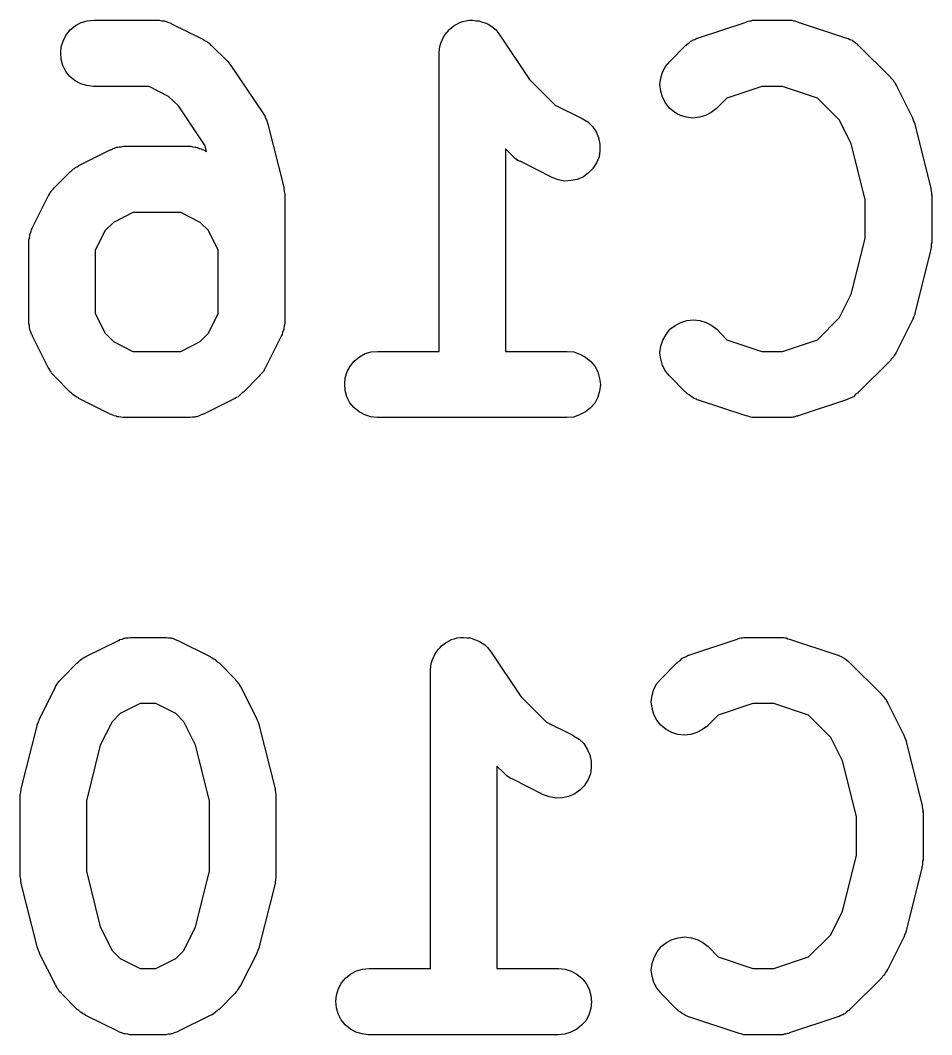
# Model space of a CAD drawing. Extents: x 99.2 to 141.2, y -118.7 to -76.
# Drawn here: x 109.372 to 111.468, y -113.219 to -110.885 of the extents above; entities that cross this region are included whole.
import ezdxf

# ---------------------------------------------------------------- set-up
doc = ezdxf.new("R2010")
doc.units = 0
doc.layers.add('BLACK', color=7, linetype='CONTINUOUS')

msp = doc.modelspace()

# ---------------------------------------------------------------- linework, layer by layer
at = {"layer": 'BLACK', "linetype": 'CONTINUOUS'}
for p, q in [((109.512, -110.89), (109.526, -110.886)), ((109.526, -110.886), (109.541, -110.885)), ((109.541, -110.885), (109.686, -110.885)), ((109.686, -110.885), (109.687, -110.885)), ((109.687, -110.885), (109.689, -110.885)), ((109.689, -110.885), (109.691, -110.885)), ((109.691, -110.885), (109.697, -110.886)), ((109.697, -110.886), (109.702, -110.886)), ((109.702, -110.886), (109.704, -110.887)), ((109.704, -110.887), (109.706, -110.887)), ((109.706, -110.887), (109.711, -110.889)), ((110.383, -110.89), (110.39, -110.888)), ((110.39, -110.888), (110.397, -110.886)), ((110.397, -110.886), (110.404, -110.885)), ((110.397, -110.886), (110.397, -110.886)), ((110.397, -110.886), (110.397, -110.886)), ((110.404, -110.885), (110.412, -110.885)), ((110.412, -110.885), (110.412, -110.885)), ((110.412, -110.885), (110.42, -110.886)), ((110.412, -110.885), (110.412, -110.885)), ((110.42, -110.886), (110.427, -110.886)), ((110.427, -110.886), (110.427, -110.886)), ((110.427, -110.886), (110.427, -110.886)), ((110.427, -110.886), (110.434, -110.889)), ((111.041, -110.889), (111.042, -110.888)), ((111.042, -110.888), (111.046, -110.887)), ((111.046, -110.887), (111.05, -110.886)), ((111.05, -110.886), (111.053, -110.886)), ((111.053, -110.886), (111.056, -110.885)), ((111.056, -110.885), (111.061, -110.885)), ((111.061, -110.885), (111.065, -110.885)), ((111.065, -110.885), (111.137, -110.885)), ((111.137, -110.885), (111.138, -110.885)), ((111.138, -110.885), (111.143, -110.885)), ((111.143, -110.885), (111.147, -110.885)), ((111.147, -110.885), (111.15, -110.886)), ((111.15, -110.886), (111.153, -110.886)), ((111.153, -110.886), (111.157, -110.888)), ((111.157, -110.888), (111.161, -110.889)), ((109.478, -110.918), (109.487, -110.907)), ((109.487, -110.907), (109.499, -110.897)), ((109.499, -110.897), (109.512, -110.89)), ((109.711, -110.889), (109.716, -110.891)), ((109.716, -110.891), (109.718, -110.892)), ((109.718, -110.892), (109.72, -110.893)), ((109.72, -110.893), (109.793, -110.929)), ((110.354, -110.912), (110.358, -110.907)), ((110.358, -110.906), (110.364, -110.902)), ((110.358, -110.907), (110.358, -110.906)), ((110.358, -110.907), (110.358, -110.907)), ((110.364, -110.902), (110.37, -110.897)), ((110.37, -110.897), (110.376, -110.894)), ((110.37, -110.897), (110.37, -110.897)), ((110.37, -110.897), (110.37, -110.897)), ((110.376, -110.894), (110.383, -110.89)), ((110.383, -110.89), (110.383, -110.89)), ((110.383, -110.89), (110.383, -110.89)), ((110.434, -110.889), (110.441, -110.891)), ((110.441, -110.891), (110.441, -110.891)), ((110.441, -110.891), (110.441, -110.891)), ((110.441, -110.891), (110.448, -110.894)), ((110.448, -110.894), (110.454, -110.898)), ((110.454, -110.898), (110.454, -110.898)), ((110.454, -110.898), (110.454, -110.898)), ((110.454, -110.898), (110.46, -110.902)), ((110.46, -110.902), (110.466, -110.907)), ((110.466, -110.907), (110.466, -110.907)), ((110.466, -110.907), (110.466, -110.907)), ((110.466, -110.907), (110.47, -110.913)), ((110.932, -110.925), (111.041, -110.889)), ((111.161, -110.889), (111.27, -110.925)), ((109.466, -110.946), (109.471, -110.931)), ((109.471, -110.931), (109.478, -110.918)), ((109.793, -110.929), (109.794, -110.93)), ((109.794, -110.93), (109.797, -110.932)), ((109.797, -110.932), (109.801, -110.934)), ((109.801, -110.934), (109.803, -110.936)), ((110.339, -110.938), (110.342, -110.931)), ((110.342, -110.931), (110.345, -110.924)), ((110.342, -110.931), (110.342, -110.931)), ((110.342, -110.931), (110.342, -110.931)), ((110.345, -110.924), (110.349, -110.918)), ((110.349, -110.918), (110.354, -110.912)), ((110.349, -110.918), (110.349, -110.918)), ((110.349, -110.918), (110.349, -110.918)), ((110.47, -110.913), (110.475, -110.919)), ((110.475, -110.919), (110.543, -111.021)), ((110.91, -110.937), (110.914, -110.933)), ((110.914, -110.933), (110.916, -110.932)), ((110.916, -110.932), (110.918, -110.931)), ((110.918, -110.931), (110.923, -110.929)), ((110.923, -110.929), (110.928, -110.926)), ((110.928, -110.926), (110.93, -110.926)), ((110.93, -110.926), (110.932, -110.925)), ((111.27, -110.925), (111.271, -110.925)), ((111.271, -110.925), (111.273, -110.926)), ((111.273, -110.926), (111.276, -110.927)), ((111.276, -110.927), (111.28, -110.929)), ((111.28, -110.929), (111.285, -110.931)), ((111.285, -110.931), (111.287, -110.933)), ((111.287, -110.933), (111.289, -110.934)), ((111.289, -110.934), (111.293, -110.937)), ((109.465, -110.96), (109.466, -110.946)), ((109.803, -110.936), (109.806, -110.938)), ((109.806, -110.938), (109.809, -110.941)), ((109.809, -110.941), (109.812, -110.943)), ((109.812, -110.943), (109.849, -110.98)), ((110.335, -110.96), (110.336, -110.952)), ((110.336, -110.952), (110.337, -110.945)), ((110.337, -110.945), (110.339, -110.938)), ((110.337, -110.945), (110.337, -110.945)), ((110.337, -110.945), (110.337, -110.945)), ((110.866, -110.98), (110.902, -110.943)), ((110.902, -110.943), (110.903, -110.943)), ((110.903, -110.943), (110.905, -110.941)), ((110.905, -110.941), (110.906, -110.94)), ((110.906, -110.94), (110.91, -110.937)), ((111.293, -110.937), (111.297, -110.94)), ((111.297, -110.94), (111.298, -110.942)), ((111.298, -110.942), (111.3, -110.943)), ((111.3, -110.943), (111.373, -111.016)), ((109.466, -110.975), (109.465, -110.96)), ((109.47, -110.989), (109.466, -110.975)), ((109.849, -110.98), (109.849, -110.98)), ((109.849, -110.98), (109.849, -110.98)), ((109.849, -110.98), (109.849, -110.98)), ((109.849, -110.98), (109.849, -110.98)), ((109.849, -110.98), (109.854, -110.986)), ((110.335, -110.961), (110.335, -110.96)), ((110.335, -111.647), (110.335, -110.961)), ((110.856, -110.991), (110.866, -110.98)), ((109.477, -111.003), (109.47, -110.989)), ((109.486, -111.014), (109.477, -111.003)), ((109.854, -110.986), (109.858, -110.991)), ((109.858, -110.991), (109.931, -111.1)), ((110.845, -111.018), (110.849, -111.004)), ((110.849, -111.004), (110.856, -110.991)), ((109.498, -111.024), (109.486, -111.014)), ((109.511, -111.031), (109.498, -111.024)), ((110.543, -111.021), (110.602, -111.08)), ((110.843, -111.033), (110.845, -111.018)), ((111.373, -111.016), (111.373, -111.017)), ((111.373, -111.017), (111.376, -111.02)), ((111.376, -111.02), (111.379, -111.023)), ((111.379, -111.023), (111.381, -111.026)), ((111.381, -111.026), (111.383, -111.028)), ((111.383, -111.028), (111.385, -111.032)), ((109.525, -111.035), (109.511, -111.031)), ((109.54, -111.037), (109.525, -111.035)), ((109.541, -111.037), (109.54, -111.037)), ((109.668, -111.037), (109.541, -111.037)), ((109.713, -111.06), (109.668, -111.037)), ((110.845, -111.048), (110.843, -111.033)), ((110.849, -111.062), (110.845, -111.048)), ((111.077, -111.037), (110.997, -111.064)), ((111.125, -111.037), (111.077, -111.037)), ((111.205, -111.064), (111.125, -111.037)), ((111.385, -111.032), (111.387, -111.036)), ((111.387, -111.036), (111.423, -111.108)), ((109.736, -111.082), (109.713, -111.06)), ((110.856, -111.075), (110.849, -111.062)), ((110.865, -111.087), (110.856, -111.075)), ((110.997, -111.064), (110.974, -111.087)), ((111.256, -111.115), (111.205, -111.064)), ((109.797, -111.174), (109.736, -111.082)), ((110.602, -111.08), (110.663, -111.11)), ((110.877, -111.097), (110.865, -111.087)), ((110.89, -111.104), (110.877, -111.097)), ((110.961, -111.097), (110.948, -111.104)), ((110.973, -111.088), (110.961, -111.097)), ((110.974, -111.087), (110.973, -111.088)), ((109.931, -111.1), (109.931, -111.101)), ((109.931, -111.101), (109.934, -111.105)), ((109.934, -111.105), (109.936, -111.11)), ((109.936, -111.11), (109.937, -111.112)), ((109.937, -111.112), (109.938, -111.114)), ((109.938, -111.114), (109.94, -111.119)), ((109.94, -111.119), (109.941, -111.124)), ((110.663, -111.11), (110.664, -111.111)), ((110.664, -111.111), (110.677, -111.119)), ((110.677, -111.119), (110.688, -111.129)), ((110.904, -111.108), (110.89, -111.104)), ((110.919, -111.11), (110.904, -111.108)), ((110.934, -111.108), (110.919, -111.11)), ((110.948, -111.104), (110.934, -111.108)), ((111.283, -111.169), (111.256, -111.115)), ((111.423, -111.108), (111.424, -111.109)), ((111.424, -111.109), (111.424, -111.11)), ((111.424, -111.11), (111.424, -111.11)), ((111.424, -111.11), (111.426, -111.116)), ((111.426, -111.116), (111.429, -111.123)), ((109.941, -111.124), (109.978, -111.269)), ((110.688, -111.129), (110.696, -111.142)), ((110.696, -111.142), (110.702, -111.155)), ((111.429, -111.123), (111.429, -111.124)), ((111.429, -111.124), (111.429, -111.124)), ((111.429, -111.124), (111.465, -111.269)), ((110.702, -111.155), (110.705, -111.17)), ((109.507, -111.219), (109.579, -111.183)), ((109.579, -111.183), (109.58, -111.183)), ((109.58, -111.183), (109.582, -111.182)), ((109.582, -111.182), (109.584, -111.181)), ((109.584, -111.181), (109.589, -111.179)), ((109.589, -111.179), (109.594, -111.177)), ((109.594, -111.177), (109.596, -111.177)), ((109.596, -111.177), (109.599, -111.176)), ((109.599, -111.176), (109.604, -111.176)), ((109.604, -111.176), (109.609, -111.175)), ((109.609, -111.175), (109.611, -111.175)), ((109.611, -111.175), (109.613, -111.175)), ((109.613, -111.175), (109.759, -111.175)), ((109.759, -111.175), (109.76, -111.175)), ((109.76, -111.175), (109.762, -111.175)), ((109.762, -111.175), (109.764, -111.175)), ((109.764, -111.175), (109.769, -111.176)), ((109.769, -111.176), (109.774, -111.177)), ((109.774, -111.177), (109.776, -111.177)), ((109.776, -111.177), (109.779, -111.178)), ((109.779, -111.178), (109.784, -111.18)), ((109.784, -111.18), (109.789, -111.181)), ((109.789, -111.181), (109.79, -111.182)), ((109.79, -111.182), (109.793, -111.183)), ((109.793, -111.183), (109.8, -111.187)), ((109.8, -111.187), (109.797, -111.174)), ((110.503, -111.196), (110.488, -111.181)), ((110.488, -111.181), (110.488, -111.647)), ((110.705, -111.185), (110.703, -111.199)), ((110.705, -111.17), (110.705, -111.185)), ((111.315, -111.297), (111.283, -111.169)), ((110.506, -111.199), (110.503, -111.196)), ((110.509, -111.202), (110.506, -111.199)), ((110.512, -111.204), (110.509, -111.202)), ((110.514, -111.206), (110.512, -111.204)), ((110.518, -111.208), (110.514, -111.206)), ((110.522, -111.21), (110.518, -111.208)), ((110.523, -111.21), (110.522, -111.21)), ((110.595, -111.247), (110.523, -111.21)), ((110.697, -111.213), (110.689, -111.226)), ((110.703, -111.199), (110.697, -111.213)), ((109.451, -111.27), (109.487, -111.234)), ((109.487, -111.234), (109.488, -111.233)), ((109.488, -111.233), (109.491, -111.23)), ((109.491, -111.23), (109.494, -111.227)), ((109.494, -111.227), (109.497, -111.226)), ((109.497, -111.226), (109.499, -111.224)), ((109.499, -111.224), (109.503, -111.222)), ((109.503, -111.222), (109.507, -111.219)), ((110.679, -111.236), (110.667, -111.245)), ((110.689, -111.226), (110.679, -111.236)), ((110.609, -111.252), (110.595, -111.247)), ((110.624, -111.255), (110.609, -111.252)), ((110.639, -111.254), (110.624, -111.255)), ((110.653, -111.251), (110.639, -111.254)), ((110.667, -111.245), (110.653, -111.251)), ((109.437, -111.289), (109.439, -111.285)), ((109.439, -111.285), (109.441, -111.281)), ((109.441, -111.281), (109.443, -111.279)), ((109.443, -111.279), (109.445, -111.276)), ((109.445, -111.276), (109.448, -111.273)), ((109.448, -111.273), (109.451, -111.27)), ((109.978, -111.269), (109.978, -111.27)), ((109.978, -111.27), (109.978, -111.271)), ((109.978, -111.271), (109.978, -111.273)), ((109.978, -111.273), (109.979, -111.279)), ((109.979, -111.279), (109.98, -111.285)), ((109.98, -111.285), (109.98, -111.286)), ((111.465, -111.269), (111.466, -111.27)), ((111.466, -111.27), (111.466, -111.271)), ((111.466, -111.271), (111.466, -111.273)), ((111.466, -111.273), (111.467, -111.279)), ((111.467, -111.279), (111.468, -111.285)), ((111.468, -111.285), (111.467, -111.286)), ((109.4, -111.362), (109.436, -111.29)), ((109.436, -111.29), (109.437, -111.289)), ((109.98, -111.286), (109.98, -111.287)), ((109.98, -111.287), (109.98, -111.578)), ((111.315, -111.387), (111.315, -111.297)), ((111.467, -111.286), (111.468, -111.287)), ((111.468, -111.287), (111.468, -111.396)), ((109.631, -111.327), (109.586, -111.35)), ((109.741, -111.327), (109.631, -111.327)), ((109.786, -111.35), (109.741, -111.327)), ((109.586, -111.35), (109.567, -111.369)), ((109.805, -111.369), (109.786, -111.35)), ((109.394, -111.378), (109.395, -111.376)), ((109.394, -111.38), (109.394, -111.378)), ((109.395, -111.376), (109.397, -111.371)), ((109.397, -111.371), (109.398, -111.366)), ((109.398, -111.366), (109.399, -111.364)), ((109.399, -111.364), (109.4, -111.362)), ((109.567, -111.369), (109.544, -111.414)), ((109.827, -111.414), (109.805, -111.369)), ((109.392, -111.391), (109.393, -111.386)), ((109.392, -111.393), (109.392, -111.391)), ((109.392, -111.395), (109.392, -111.393)), ((109.392, -111.396), (109.392, -111.395)), ((109.392, -111.578), (109.392, -111.396)), ((109.393, -111.386), (109.394, -111.38)), ((111.283, -111.515), (111.315, -111.387)), ((111.468, -111.397), (111.467, -111.399)), ((111.467, -111.399), (111.467, -111.4)), ((111.467, -111.4), (111.467, -111.406)), ((111.468, -111.396), (111.468, -111.397)), ((109.544, -111.414), (109.544, -111.56)), ((109.827, -111.56), (109.827, -111.414)), ((111.465, -111.415), (111.429, -111.56)), ((111.466, -111.412), (111.465, -111.413)), ((111.465, -111.413), (111.465, -111.415)), ((111.467, -111.406), (111.466, -111.412)), ((111.256, -111.569), (111.283, -111.515)), ((109.544, -111.56), (109.567, -111.605)), ((109.805, -111.605), (109.827, -111.56)), ((111.429, -111.562), (111.426, -111.568)), ((111.429, -111.56), (111.429, -111.561)), ((111.429, -111.561), (111.429, -111.561)), ((111.429, -111.561), (111.429, -111.562)), ((109.392, -111.58), (109.392, -111.578)), ((109.392, -111.582), (109.392, -111.58)), ((109.393, -111.587), (109.392, -111.582)), ((109.393, -111.593), (109.393, -111.587)), ((109.979, -111.588), (109.978, -111.594)), ((109.98, -111.583), (109.979, -111.588)), ((109.98, -111.578), (109.98, -111.579)), ((109.98, -111.579), (109.98, -111.581)), ((109.98, -111.581), (109.98, -111.583)), ((110.866, -111.596), (110.878, -111.587)), ((110.878, -111.587), (110.891, -111.58)), ((110.891, -111.58), (110.905, -111.576)), ((110.905, -111.576), (110.92, -111.574)), ((110.92, -111.574), (110.935, -111.576)), ((110.935, -111.576), (110.949, -111.58)), ((110.949, -111.58), (110.962, -111.587)), ((110.962, -111.587), (110.974, -111.596)), ((111.205, -111.62), (111.256, -111.569)), ((111.423, -111.576), (111.387, -111.648)), ((111.424, -111.575), (111.423, -111.575)), ((111.423, -111.575), (111.423, -111.576)), ((111.426, -111.568), (111.424, -111.575)), ((109.394, -111.595), (109.393, -111.593)), ((109.394, -111.597), (109.394, -111.595)), ((109.396, -111.602), (109.394, -111.597)), ((109.398, -111.607), (109.396, -111.602)), ((109.399, -111.609), (109.398, -111.607)), ((109.4, -111.611), (109.399, -111.609)), ((109.4, -111.612), (109.4, -111.611)), ((109.567, -111.605), (109.586, -111.624)), ((109.786, -111.624), (109.805, -111.605)), ((109.973, -111.61), (109.972, -111.612)), ((109.974, -111.608), (109.973, -111.61)), ((109.975, -111.603), (109.974, -111.608)), ((109.977, -111.598), (109.975, -111.603)), ((109.978, -111.596), (109.977, -111.598)), ((109.978, -111.594), (109.978, -111.596)), ((110.85, -111.621), (110.857, -111.608)), ((110.857, -111.608), (110.866, -111.596)), ((110.974, -111.596), (110.997, -111.62)), ((109.436, -111.684), (109.4, -111.612)), ((109.586, -111.624), (109.631, -111.647)), ((109.741, -111.647), (109.786, -111.624)), ((109.972, -111.612), (109.936, -111.684)), ((110.843, -111.65), (110.845, -111.635)), ((110.845, -111.635), (110.85, -111.621)), ((110.997, -111.62), (111.077, -111.647)), ((111.125, -111.647), (111.205, -111.62)), ((109.631, -111.647), (109.741, -111.647)), ((110.152, -111.659), (110.165, -111.652)), ((110.165, -111.652), (110.179, -111.648)), ((110.179, -111.648), (110.194, -111.647)), ((110.194, -111.647), (110.335, -111.647)), ((110.488, -111.647), (110.629, -111.647)), ((110.629, -111.647), (110.63, -111.647)), ((110.63, -111.647), (110.645, -111.648)), ((110.645, -111.648), (110.659, -111.653)), ((110.659, -111.653), (110.672, -111.66)), ((110.845, -111.664), (110.843, -111.65)), ((111.077, -111.647), (111.125, -111.647)), ((111.382, -111.656), (111.38, -111.659)), ((111.384, -111.653), (111.382, -111.656)), ((111.386, -111.649), (111.384, -111.653)), ((111.387, -111.648), (111.386, -111.649)), ((110.124, -111.693), (110.131, -111.68)), ((110.131, -111.68), (110.14, -111.669)), ((110.14, -111.669), (110.152, -111.659)), ((110.672, -111.66), (110.684, -111.67)), ((110.684, -111.67), (110.693, -111.681)), ((110.693, -111.681), (110.7, -111.694)), ((110.849, -111.679), (110.845, -111.664)), ((110.856, -111.692), (110.849, -111.679)), ((111.373, -111.668), (111.3, -111.741)), ((111.375, -111.665), (111.373, -111.668)), ((111.378, -111.662), (111.375, -111.665)), ((111.38, -111.659), (111.378, -111.662)), ((109.439, -111.688), (109.436, -111.684)), ((109.441, -111.692), (109.439, -111.688)), ((109.443, -111.694), (109.441, -111.692)), ((109.444, -111.697), (109.443, -111.694)), ((109.447, -111.7), (109.444, -111.697)), ((109.45, -111.703), (109.447, -111.7)), ((109.451, -111.704), (109.45, -111.703)), ((109.487, -111.741), (109.451, -111.704)), ((109.921, -111.704), (109.885, -111.741)), ((109.924, -111.701), (109.921, -111.704)), ((109.927, -111.698), (109.924, -111.701)), ((109.929, -111.695), (109.927, -111.698)), ((109.931, -111.693), (109.929, -111.695)), ((109.933, -111.689), (109.931, -111.693)), ((109.935, -111.685), (109.933, -111.689)), ((109.936, -111.684), (109.935, -111.685)), ((110.119, -111.708), (110.124, -111.693)), ((110.7, -111.694), (110.704, -111.709)), ((110.865, -111.703), (110.856, -111.692)), ((110.866, -111.704), (110.865, -111.703)), ((110.902, -111.741), (110.866, -111.704)), ((110.118, -111.722), (110.119, -111.708)), ((110.119, -111.737), (110.118, -111.722)), ((110.704, -111.709), (110.706, -111.723)), ((110.706, -111.723), (110.704, -111.738)), ((109.49, -111.743), (109.487, -111.741)), ((109.493, -111.746), (109.49, -111.743)), ((109.496, -111.748), (109.493, -111.746)), ((109.498, -111.75), (109.496, -111.748)), ((109.502, -111.752), (109.498, -111.75)), ((109.873, -111.751), (109.869, -111.753)), ((109.875, -111.749), (109.873, -111.751)), ((109.878, -111.747), (109.875, -111.749)), ((109.881, -111.744), (109.878, -111.747)), ((109.884, -111.741), (109.881, -111.744)), ((109.885, -111.741), (109.884, -111.741)), ((110.123, -111.751), (110.119, -111.737)), ((110.13, -111.765), (110.123, -111.751)), ((110.704, -111.738), (110.7, -111.752)), ((110.904, -111.742), (110.902, -111.741)), ((110.905, -111.744), (110.904, -111.742)), ((110.91, -111.747), (110.905, -111.744)), ((110.914, -111.75), (110.91, -111.747)), ((110.916, -111.751), (110.914, -111.75)), ((110.917, -111.752), (110.916, -111.751)), ((111.288, -111.751), (111.286, -111.752)), ((111.292, -111.747), (111.288, -111.751)), ((111.296, -111.744), (111.292, -111.747)), ((111.298, -111.743), (111.296, -111.744)), ((111.299, -111.741), (111.298, -111.743)), ((111.3, -111.741), (111.299, -111.741)), ((109.506, -111.754), (109.502, -111.752)), ((109.507, -111.755), (109.506, -111.754)), ((109.579, -111.791), (109.507, -111.755)), ((109.865, -111.755), (109.793, -111.791)), ((109.869, -111.753), (109.865, -111.755)), ((110.139, -111.776), (110.13, -111.765)), ((110.693, -111.766), (110.683, -111.777)), ((110.7, -111.752), (110.693, -111.766)), ((110.922, -111.755), (110.917, -111.752)), ((110.927, -111.757), (110.922, -111.755)), ((110.929, -111.758), (110.927, -111.757)), ((110.931, -111.759), (110.929, -111.758)), ((110.932, -111.759), (110.931, -111.759)), ((111.041, -111.795), (110.932, -111.759)), ((111.27, -111.759), (111.161, -111.795)), ((111.272, -111.758), (111.27, -111.759)), ((111.275, -111.757), (111.272, -111.758)), ((111.279, -111.755), (111.275, -111.757)), ((111.284, -111.753), (111.279, -111.755)), ((111.286, -111.752), (111.284, -111.753)), ((109.581, -111.792), (109.579, -111.791)), ((109.583, -111.793), (109.581, -111.792)), ((109.588, -111.795), (109.583, -111.793)), ((109.593, -111.796), (109.588, -111.795)), ((109.595, -111.797), (109.593, -111.796)), ((109.598, -111.797), (109.595, -111.797)), ((109.603, -111.798), (109.598, -111.797)), ((109.608, -111.799), (109.603, -111.798)), ((109.768, -111.798), (109.763, -111.799)), ((109.773, -111.798), (109.768, -111.798)), ((109.775, -111.797), (109.773, -111.798)), ((109.778, -111.797), (109.775, -111.797)), ((109.783, -111.795), (109.778, -111.797)), ((109.788, -111.793), (109.783, -111.795)), ((109.79, -111.792), (109.788, -111.793)), ((109.792, -111.792), (109.79, -111.792)), ((109.793, -111.791), (109.792, -111.792)), ((110.151, -111.786), (110.139, -111.776)), ((110.164, -111.793), (110.151, -111.786)), ((110.178, -111.797), (110.164, -111.793)), ((110.193, -111.799), (110.178, -111.797)), ((110.644, -111.798), (110.629, -111.799)), ((110.658, -111.793), (110.644, -111.798)), ((110.672, -111.786), (110.658, -111.793)), ((110.683, -111.777), (110.672, -111.786)), ((111.045, -111.796), (111.041, -111.795)), ((111.049, -111.797), (111.045, -111.796)), ((111.052, -111.798), (111.049, -111.797)), ((111.055, -111.799), (111.052, -111.798)), ((111.149, -111.798), (111.146, -111.799)), ((111.152, -111.798), (111.149, -111.798)), ((111.156, -111.796), (111.152, -111.798)), ((111.16, -111.796), (111.156, -111.796)), ((111.161, -111.795), (111.16, -111.796)), ((109.61, -111.799), (109.608, -111.799)), ((109.612, -111.799), (109.61, -111.799)), ((109.613, -111.799), (109.612, -111.799)), ((109.759, -111.799), (109.613, -111.799)), ((109.761, -111.799), (109.759, -111.799)), ((109.763, -111.799), (109.761, -111.799)), ((110.194, -111.799), (110.193, -111.799)), ((110.629, -111.799), (110.194, -111.799)), ((111.059, -111.799), (111.055, -111.799)), ((111.064, -111.799), (111.059, -111.799)), ((111.065, -111.799), (111.064, -111.799)), ((111.137, -111.799), (111.065, -111.799)), ((111.142, -111.799), (111.137, -111.799)), ((111.146, -111.799), (111.142, -111.799)), ((109.596, -112.313), (109.597, -112.312)), ((109.597, -112.312), (109.599, -112.312)), ((109.599, -112.312), (109.601, -112.31)), ((109.601, -112.31), (109.606, -112.309)), ((109.606, -112.309), (109.61, -112.307)), ((109.61, -112.307), (109.613, -112.307)), ((109.613, -112.307), (109.615, -112.306)), ((109.615, -112.306), (109.62, -112.306)), ((109.62, -112.306), (109.625, -112.305)), ((109.625, -112.305), (109.627, -112.305)), ((109.627, -112.305), (109.63, -112.305)), ((109.63, -112.305), (109.702, -112.305)), ((109.702, -112.305), (109.703, -112.305)), ((109.703, -112.305), (109.706, -112.305)), ((109.706, -112.305), (109.708, -112.305)), ((109.708, -112.305), (109.713, -112.306)), ((109.713, -112.306), (109.718, -112.306)), ((109.718, -112.306), (109.72, -112.307)), ((109.72, -112.307), (109.722, -112.307)), ((109.722, -112.307), (109.727, -112.309)), ((109.727, -112.309), (109.732, -112.311)), ((109.732, -112.311), (109.734, -112.312)), ((109.734, -112.312), (109.736, -112.313)), ((110.356, -112.314), (110.363, -112.31)), ((110.363, -112.31), (110.37, -112.308)), ((110.363, -112.31), (110.363, -112.31)), ((110.363, -112.31), (110.363, -112.31)), ((110.37, -112.308), (110.377, -112.306)), ((110.377, -112.306), (110.384, -112.305)), ((110.377, -112.306), (110.377, -112.306)), ((110.377, -112.306), (110.377, -112.306)), ((110.384, -112.305), (110.392, -112.305)), ((110.392, -112.305), (110.392, -112.305)), ((110.392, -112.305), (110.4, -112.306)), ((110.392, -112.305), (110.392, -112.305)), ((110.4, -112.306), (110.407, -112.306)), ((110.407, -112.306), (110.407, -112.306)), ((110.407, -112.306), (110.407, -112.306)), ((110.407, -112.306), (110.414, -112.309)), ((110.414, -112.309), (110.421, -112.311)), ((110.421, -112.311), (110.421, -112.311)), ((110.421, -112.311), (110.421, -112.311)), ((110.421, -112.311), (110.428, -112.314)), ((110.912, -112.345), (111.021, -112.309)), ((111.021, -112.309), (111.022, -112.308)), ((111.022, -112.308), (111.026, -112.307)), ((111.026, -112.307), (111.03, -112.306)), ((111.03, -112.306), (111.033, -112.306)), ((111.033, -112.306), (111.036, -112.305)), ((111.036, -112.305), (111.041, -112.305)), ((111.041, -112.305), (111.045, -112.305)), ((111.045, -112.305), (111.117, -112.305)), ((111.117, -112.305), (111.118, -112.305)), ((111.118, -112.305), (111.123, -112.305)), ((111.123, -112.305), (111.127, -112.305)), ((111.127, -112.305), (111.13, -112.306)), ((111.13, -112.306), (111.133, -112.306)), ((111.133, -112.306), (111.137, -112.308)), ((111.137, -112.308), (111.141, -112.309)), ((111.141, -112.309), (111.25, -112.345)), ((109.523, -112.349), (109.596, -112.313)), ((109.736, -112.313), (109.809, -112.349)), ((110.329, -112.338), (110.334, -112.332)), ((110.334, -112.332), (110.338, -112.327)), ((110.338, -112.326), (110.344, -112.322)), ((110.338, -112.327), (110.338, -112.326)), ((110.338, -112.327), (110.338, -112.327)), ((110.344, -112.322), (110.35, -112.317)), ((110.35, -112.317), (110.356, -112.314)), ((110.35, -112.317), (110.35, -112.317)), ((110.35, -112.317), (110.35, -112.317)), ((110.428, -112.314), (110.434, -112.318)), ((110.434, -112.318), (110.434, -112.318)), ((110.434, -112.318), (110.434, -112.318)), ((110.434, -112.318), (110.44, -112.322)), ((110.44, -112.322), (110.446, -112.327)), ((110.446, -112.327), (110.446, -112.327)), ((110.446, -112.327), (110.446, -112.327)), ((110.446, -112.327), (110.45, -112.333)), ((110.45, -112.333), (110.455, -112.339)), ((109.507, -112.36), (109.51, -112.357)), ((109.51, -112.357), (109.513, -112.355)), ((109.513, -112.355), (109.516, -112.353)), ((109.516, -112.353), (109.519, -112.351)), ((109.519, -112.351), (109.523, -112.349)), ((109.809, -112.349), (109.81, -112.35)), ((109.81, -112.35), (109.813, -112.352)), ((109.813, -112.352), (109.817, -112.354)), ((109.817, -112.354), (109.82, -112.356)), ((109.82, -112.356), (109.822, -112.358)), ((109.822, -112.358), (109.825, -112.361)), ((110.317, -112.365), (110.319, -112.358)), ((110.319, -112.358), (110.322, -112.351)), ((110.322, -112.351), (110.325, -112.344)), ((110.322, -112.351), (110.322, -112.351)), ((110.322, -112.351), (110.322, -112.351)), ((110.325, -112.344), (110.329, -112.338)), ((110.329, -112.338), (110.329, -112.338)), ((110.329, -112.338), (110.329, -112.338)), ((110.455, -112.339), (110.523, -112.441)), ((110.886, -112.36), (110.89, -112.357)), ((110.89, -112.357), (110.894, -112.353)), ((110.894, -112.353), (110.896, -112.352)), ((110.896, -112.352), (110.898, -112.351)), ((110.898, -112.351), (110.903, -112.349)), ((110.903, -112.349), (110.908, -112.346)), ((110.908, -112.346), (110.91, -112.346)), ((110.91, -112.346), (110.912, -112.345)), ((111.25, -112.345), (111.251, -112.345)), ((111.251, -112.345), (111.253, -112.346)), ((111.253, -112.346), (111.256, -112.347)), ((111.256, -112.347), (111.26, -112.349)), ((111.26, -112.349), (111.265, -112.352)), ((111.265, -112.352), (111.267, -112.353)), ((111.267, -112.353), (111.269, -112.354)), ((111.269, -112.354), (111.273, -112.357)), ((111.273, -112.357), (111.277, -112.36)), ((109.467, -112.4), (109.503, -112.363)), ((109.503, -112.363), (109.504, -112.363)), ((109.504, -112.363), (109.507, -112.36)), ((109.825, -112.361), (109.829, -112.363)), ((109.829, -112.363), (109.865, -112.4)), ((110.315, -112.38), (110.316, -112.372)), ((110.315, -112.381), (110.315, -112.38)), ((110.315, -113.067), (110.315, -112.381)), ((110.316, -112.372), (110.317, -112.365)), ((110.317, -112.365), (110.317, -112.365)), ((110.317, -112.365), (110.317, -112.365)), ((110.846, -112.4), (110.882, -112.363)), ((110.882, -112.363), (110.883, -112.363)), ((110.883, -112.363), (110.885, -112.361)), ((110.885, -112.361), (110.886, -112.36)), ((111.277, -112.36), (111.278, -112.362)), ((111.278, -112.362), (111.28, -112.363)), ((111.28, -112.363), (111.353, -112.436)), ((109.461, -112.406), (109.464, -112.403)), ((109.464, -112.403), (109.467, -112.4)), ((109.865, -112.4), (109.866, -112.4)), ((109.866, -112.4), (109.868, -112.404)), ((109.868, -112.404), (109.871, -112.407)), ((110.836, -112.411), (110.846, -112.4)), ((109.416, -112.492), (109.453, -112.419)), ((109.453, -112.418), (109.455, -112.415)), ((109.453, -112.419), (109.453, -112.418)), ((109.455, -112.415), (109.457, -112.411)), ((109.457, -112.411), (109.459, -112.409)), ((109.459, -112.409), (109.461, -112.406)), ((109.871, -112.407), (109.873, -112.41)), ((109.873, -112.41), (109.875, -112.412)), ((109.875, -112.412), (109.877, -112.416)), ((109.877, -112.416), (109.879, -112.419)), ((109.879, -112.419), (109.916, -112.492)), ((110.825, -112.438), (110.829, -112.424)), ((110.829, -112.424), (110.836, -112.411)), ((110.523, -112.441), (110.582, -112.5)), ((110.823, -112.453), (110.825, -112.438)), ((111.353, -112.436), (111.353, -112.437)), ((111.353, -112.437), (111.356, -112.44)), ((111.356, -112.44), (111.359, -112.443)), ((111.359, -112.443), (111.361, -112.446)), ((111.361, -112.446), (111.363, -112.448)), ((111.363, -112.448), (111.365, -112.452)), ((111.365, -112.452), (111.367, -112.456)), ((109.648, -112.457), (109.602, -112.48)), ((109.684, -112.457), (109.648, -112.457)), ((109.73, -112.48), (109.684, -112.457)), ((110.825, -112.468), (110.823, -112.453)), ((110.829, -112.482), (110.825, -112.468)), ((111.057, -112.457), (110.977, -112.484)), ((111.105, -112.457), (111.057, -112.457)), ((111.185, -112.484), (111.105, -112.457)), ((111.367, -112.456), (111.403, -112.528)), ((109.414, -112.499), (109.416, -112.493)), ((109.416, -112.493), (109.416, -112.492)), ((109.416, -112.492), (109.416, -112.492)), ((109.602, -112.48), (109.583, -112.499)), ((109.748, -112.499), (109.73, -112.48)), ((109.916, -112.492), (109.916, -112.493)), ((109.916, -112.493), (109.916, -112.493)), ((109.916, -112.493), (109.916, -112.494)), ((109.916, -112.494), (109.919, -112.5)), ((110.836, -112.495), (110.829, -112.482)), ((110.845, -112.507), (110.836, -112.495)), ((110.977, -112.484), (110.954, -112.507)), ((111.236, -112.535), (111.185, -112.484)), ((109.374, -112.653), (109.411, -112.508)), ((109.411, -112.506), (109.414, -112.499)), ((109.411, -112.507), (109.411, -112.506)), ((109.411, -112.506), (109.411, -112.506)), ((109.411, -112.508), (109.411, -112.507)), ((109.583, -112.499), (109.556, -112.553)), ((109.775, -112.553), (109.748, -112.499)), ((109.919, -112.5), (109.921, -112.507)), ((109.921, -112.507), (109.921, -112.507)), ((109.921, -112.507), (109.921, -112.508)), ((109.921, -112.508), (109.958, -112.653)), ((110.582, -112.5), (110.643, -112.53)), ((110.857, -112.517), (110.845, -112.507)), ((110.87, -112.524), (110.857, -112.517)), ((110.941, -112.517), (110.928, -112.524)), ((110.953, -112.508), (110.941, -112.517)), ((110.954, -112.507), (110.953, -112.508)), ((110.643, -112.53), (110.644, -112.531)), ((110.644, -112.531), (110.657, -112.539)), ((110.657, -112.539), (110.668, -112.549)), ((110.884, -112.528), (110.87, -112.524)), ((110.899, -112.53), (110.884, -112.528)), ((110.914, -112.528), (110.899, -112.53)), ((110.928, -112.524), (110.914, -112.528)), ((111.263, -112.589), (111.236, -112.535)), ((111.403, -112.528), (111.404, -112.529)), ((111.404, -112.529), (111.404, -112.53)), ((111.404, -112.53), (111.404, -112.53)), ((111.404, -112.53), (111.406, -112.536)), ((111.406, -112.536), (111.409, -112.543)), ((111.409, -112.543), (111.409, -112.544)), ((111.409, -112.544), (111.409, -112.544)), ((111.409, -112.544), (111.445, -112.689)), ((109.556, -112.553), (109.524, -112.681)), ((109.807, -112.681), (109.775, -112.553)), ((110.668, -112.549), (110.676, -112.562)), ((110.676, -112.562), (110.682, -112.575)), ((110.682, -112.575), (110.685, -112.59)), ((110.685, -112.59), (110.685, -112.605)), ((111.295, -112.717), (111.263, -112.589)), ((110.483, -112.616), (110.468, -112.601)), ((110.468, -112.601), (110.468, -113.067)), ((110.685, -112.605), (110.683, -112.619)), ((110.486, -112.619), (110.483, -112.616)), ((110.489, -112.622), (110.486, -112.619)), ((110.492, -112.624), (110.489, -112.622)), ((110.494, -112.626), (110.492, -112.624)), ((110.498, -112.628), (110.494, -112.626)), ((110.502, -112.63), (110.498, -112.628)), ((110.503, -112.63), (110.502, -112.63)), ((110.575, -112.667), (110.503, -112.63)), ((110.677, -112.633), (110.669, -112.646)), ((110.683, -112.619), (110.677, -112.633)), ((109.372, -112.667), (109.373, -112.661)), ((109.373, -112.661), (109.374, -112.655)), ((109.374, -112.654), (109.374, -112.653)), ((109.374, -112.655), (109.374, -112.654)), ((109.958, -112.653), (109.958, -112.654)), ((109.958, -112.654), (109.958, -112.655)), ((109.958, -112.655), (109.958, -112.656)), ((109.958, -112.656), (109.959, -112.662)), ((109.959, -112.662), (109.96, -112.668)), ((110.659, -112.656), (110.647, -112.665)), ((110.669, -112.646), (110.659, -112.656)), ((109.372, -112.669), (109.372, -112.667)), ((109.372, -112.67), (109.372, -112.669)), ((109.372, -112.671), (109.372, -112.67)), ((109.372, -112.853), (109.372, -112.671)), ((109.524, -112.681), (109.524, -112.843)), ((109.807, -112.843), (109.807, -112.681)), ((109.96, -112.668), (109.96, -112.67)), ((109.96, -112.67), (109.96, -112.671)), ((109.96, -112.671), (109.96, -112.853)), ((110.589, -112.672), (110.575, -112.667)), ((110.604, -112.675), (110.589, -112.672)), ((110.619, -112.674), (110.604, -112.675)), ((110.633, -112.671), (110.619, -112.674)), ((110.647, -112.665), (110.633, -112.671)), ((111.445, -112.689), (111.446, -112.69)), ((111.446, -112.69), (111.446, -112.691)), ((111.446, -112.691), (111.446, -112.693)), ((111.446, -112.693), (111.447, -112.699)), ((111.447, -112.699), (111.448, -112.705)), ((111.448, -112.705), (111.447, -112.706)), ((111.447, -112.706), (111.448, -112.707)), ((111.448, -112.707), (111.448, -112.816)), ((111.295, -112.807), (111.295, -112.717)), ((111.263, -112.935), (111.295, -112.807)), ((111.448, -112.817), (111.447, -112.819)), ((111.447, -112.819), (111.447, -112.82)), ((111.447, -112.82), (111.447, -112.826)), ((111.448, -112.816), (111.448, -112.817)), ((109.524, -112.843), (109.556, -112.971)), ((109.775, -112.971), (109.807, -112.843)), ((111.445, -112.835), (111.409, -112.98)), ((111.446, -112.832), (111.445, -112.833)), ((111.445, -112.833), (111.445, -112.835)), ((111.447, -112.826), (111.446, -112.832)), ((109.372, -112.854), (109.372, -112.853)), ((109.372, -112.855), (109.372, -112.854)), ((109.373, -112.861), (109.372, -112.855)), ((109.373, -112.867), (109.373, -112.861)), ((109.374, -112.869), (109.373, -112.867)), ((109.374, -112.87), (109.374, -112.869)), ((109.374, -112.871), (109.374, -112.87)), ((109.411, -113.016), (109.374, -112.871)), ((109.958, -112.871), (109.921, -113.016)), ((109.959, -112.862), (109.958, -112.868)), ((109.958, -112.868), (109.958, -112.87)), ((109.958, -112.87), (109.958, -112.871)), ((109.96, -112.856), (109.959, -112.862)), ((109.96, -112.853), (109.96, -112.854)), ((109.96, -112.854), (109.96, -112.855)), ((109.96, -112.855), (109.96, -112.856)), ((111.236, -112.989), (111.263, -112.935)), ((109.556, -112.971), (109.583, -113.025)), ((109.748, -113.025), (109.775, -112.971)), ((111.406, -112.988), (111.404, -112.995)), ((111.409, -112.982), (111.406, -112.988)), ((111.409, -112.98), (111.409, -112.981)), ((111.409, -112.981), (111.409, -112.981)), ((111.409, -112.981), (111.409, -112.982)), ((110.846, -113.016), (110.858, -113.007)), ((110.858, -113.007), (110.871, -113)), ((110.871, -113), (110.885, -112.996)), ((110.885, -112.996), (110.9, -112.994)), ((110.9, -112.994), (110.915, -112.996)), ((110.915, -112.996), (110.929, -113)), ((110.929, -113), (110.942, -113.007)), ((110.942, -113.007), (110.954, -113.016)), ((111.185, -113.04), (111.236, -112.989)), ((111.403, -112.996), (111.367, -113.068)), ((111.404, -112.995), (111.403, -112.995)), ((111.403, -112.995), (111.403, -112.996)), ((109.411, -113.017), (109.411, -113.016)), ((109.413, -113.024), (109.411, -113.017)), ((109.411, -113.017), (109.411, -113.017)), ((109.416, -113.03), (109.413, -113.024)), ((109.416, -113.031), (109.416, -113.03)), ((109.416, -113.032), (109.416, -113.031)), ((109.416, -113.031), (109.416, -113.031)), ((109.453, -113.104), (109.416, -113.032)), ((109.583, -113.025), (109.602, -113.044)), ((109.73, -113.044), (109.748, -113.025)), ((109.916, -113.032), (109.879, -113.104)), ((109.918, -113.025), (109.916, -113.031)), ((109.916, -113.031), (109.916, -113.032)), ((109.916, -113.032), (109.916, -113.032)), ((109.921, -113.018), (109.918, -113.025)), ((109.921, -113.016), (109.921, -113.017)), ((109.921, -113.017), (109.921, -113.018)), ((109.921, -113.018), (109.921, -113.018)), ((110.83, -113.041), (110.837, -113.028)), ((110.837, -113.028), (110.846, -113.016)), ((110.954, -113.016), (110.977, -113.04)), ((109.602, -113.044), (109.648, -113.067)), ((109.684, -113.067), (109.73, -113.044)), ((110.823, -113.07), (110.825, -113.055)), ((110.825, -113.055), (110.83, -113.041)), ((110.977, -113.04), (111.057, -113.067)), ((111.105, -113.067), (111.185, -113.04)), ((109.648, -113.067), (109.684, -113.067)), ((110.12, -113.089), (110.132, -113.079)), ((110.132, -113.079), (110.145, -113.072)), ((110.145, -113.072), (110.159, -113.068)), ((110.159, -113.068), (110.174, -113.067)), ((110.174, -113.067), (110.315, -113.067)), ((110.468, -113.067), (110.609, -113.067)), ((110.609, -113.067), (110.61, -113.067)), ((110.61, -113.067), (110.625, -113.068)), ((110.625, -113.068), (110.639, -113.073)), ((110.639, -113.073), (110.652, -113.08)), ((110.652, -113.08), (110.664, -113.09)), ((110.825, -113.084), (110.823, -113.07)), ((111.057, -113.067), (111.105, -113.067)), ((111.358, -113.082), (111.355, -113.085)), ((111.36, -113.079), (111.358, -113.082)), ((111.362, -113.076), (111.36, -113.079)), ((111.364, -113.073), (111.362, -113.076)), ((111.366, -113.069), (111.364, -113.073)), ((111.367, -113.068), (111.366, -113.069)), ((109.455, -113.108), (109.453, -113.104)), ((109.879, -113.105), (109.876, -113.109)), ((109.879, -113.104), (109.879, -113.105)), ((110.104, -113.113), (110.111, -113.1)), ((110.111, -113.1), (110.12, -113.089)), ((110.664, -113.09), (110.673, -113.101)), ((110.673, -113.101), (110.68, -113.114)), ((110.829, -113.099), (110.825, -113.084)), ((110.836, -113.112), (110.829, -113.099)), ((111.353, -113.088), (111.28, -113.161)), ((111.355, -113.085), (111.353, -113.088)), ((109.457, -113.112), (109.455, -113.108)), ((109.459, -113.114), (109.457, -113.112)), ((109.461, -113.117), (109.459, -113.114)), ((109.463, -113.12), (109.461, -113.117)), ((109.466, -113.123), (109.463, -113.12)), ((109.467, -113.124), (109.466, -113.123)), ((109.503, -113.161), (109.467, -113.124)), ((109.865, -113.124), (109.829, -113.161)), ((109.868, -113.121), (109.865, -113.124)), ((109.871, -113.118), (109.868, -113.121)), ((109.872, -113.115), (109.871, -113.118)), ((109.874, -113.113), (109.872, -113.115)), ((109.876, -113.109), (109.874, -113.113)), ((110.098, -113.142), (110.099, -113.128)), ((110.099, -113.128), (110.104, -113.113)), ((110.68, -113.114), (110.684, -113.129)), ((110.845, -113.123), (110.836, -113.112)), ((110.846, -113.124), (110.845, -113.123)), ((110.882, -113.161), (110.846, -113.124)), ((110.099, -113.157), (110.098, -113.142)), ((110.684, -113.129), (110.686, -113.143)), ((110.686, -113.143), (110.684, -113.158)), ((109.507, -113.163), (109.503, -113.161)), ((109.51, -113.166), (109.507, -113.163)), ((109.512, -113.168), (109.51, -113.166)), ((109.515, -113.17), (109.512, -113.168)), ((109.518, -113.172), (109.515, -113.17)), ((109.522, -113.174), (109.518, -113.172)), ((109.523, -113.175), (109.522, -113.174)), ((109.596, -113.211), (109.523, -113.175)), ((109.809, -113.175), (109.736, -113.211)), ((109.813, -113.173), (109.809, -113.175)), ((109.816, -113.171), (109.813, -113.173)), ((109.819, -113.169), (109.816, -113.171)), ((109.821, -113.167), (109.819, -113.169)), ((109.825, -113.164), (109.821, -113.167)), ((109.828, -113.161), (109.825, -113.164)), ((109.829, -113.161), (109.828, -113.161)), ((110.103, -113.171), (110.099, -113.157)), ((110.11, -113.185), (110.103, -113.171)), ((110.68, -113.172), (110.673, -113.186)), ((110.684, -113.158), (110.68, -113.172)), ((110.884, -113.162), (110.882, -113.161)), ((110.885, -113.164), (110.884, -113.162)), ((110.89, -113.167), (110.885, -113.164)), ((110.894, -113.17), (110.89, -113.167)), ((110.896, -113.171), (110.894, -113.17)), ((110.897, -113.172), (110.896, -113.171)), ((110.902, -113.175), (110.897, -113.172)), ((110.907, -113.177), (110.902, -113.175)), ((111.259, -113.175), (111.255, -113.177)), ((111.264, -113.173), (111.259, -113.175)), ((111.266, -113.172), (111.264, -113.173)), ((111.268, -113.171), (111.266, -113.172)), ((111.272, -113.167), (111.268, -113.171)), ((111.276, -113.164), (111.272, -113.167)), ((111.278, -113.163), (111.276, -113.164)), ((111.279, -113.161), (111.278, -113.163)), ((111.28, -113.161), (111.279, -113.161)), ((110.119, -113.196), (110.11, -113.185)), ((110.131, -113.206), (110.119, -113.196)), ((110.663, -113.197), (110.652, -113.206)), ((110.673, -113.186), (110.663, -113.197)), ((110.909, -113.178), (110.907, -113.177)), ((110.911, -113.179), (110.909, -113.178)), ((110.912, -113.179), (110.911, -113.179)), ((111.021, -113.215), (110.912, -113.179)), ((111.25, -113.179), (111.141, -113.215)), ((111.252, -113.178), (111.25, -113.179)), ((111.255, -113.177), (111.252, -113.178)), ((109.598, -113.212), (109.596, -113.211)), ((109.6, -113.213), (109.598, -113.212)), ((109.605, -113.215), (109.6, -113.213)), ((109.609, -113.216), (109.605, -113.215)), ((109.612, -113.217), (109.609, -113.216)), ((109.614, -113.217), (109.612, -113.217)), ((109.619, -113.218), (109.614, -113.217)), ((109.624, -113.219), (109.619, -113.218)), ((109.626, -113.219), (109.624, -113.219)), ((109.629, -113.219), (109.626, -113.219)), ((109.63, -113.219), (109.629, -113.219)), ((109.702, -113.219), (109.63, -113.219)), ((109.704, -113.219), (109.702, -113.219)), ((109.707, -113.219), (109.704, -113.219)), ((109.712, -113.218), (109.707, -113.219)), ((109.717, -113.218), (109.712, -113.218)), ((109.719, -113.217), (109.717, -113.218)), ((109.721, -113.217), (109.719, -113.217)), ((109.726, -113.215), (109.721, -113.217)), ((109.731, -113.213), (109.726, -113.215)), ((109.733, -113.212), (109.731, -113.213)), ((109.735, -113.212), (109.733, -113.212)), ((109.736, -113.211), (109.735, -113.212)), ((110.144, -113.213), (110.131, -113.206)), ((110.158, -113.217), (110.144, -113.213)), ((110.173, -113.219), (110.158, -113.217)), ((110.174, -113.219), (110.173, -113.219)), ((110.609, -113.219), (110.174, -113.219)), ((110.624, -113.218), (110.609, -113.219)), ((110.638, -113.213), (110.624, -113.218)), ((110.652, -113.206), (110.638, -113.213)), ((111.025, -113.216), (111.021, -113.215)), ((111.029, -113.217), (111.025, -113.216)), ((111.032, -113.218), (111.029, -113.217)), ((111.035, -113.219), (111.032, -113.218)), ((111.039, -113.219), (111.035, -113.219)), ((111.044, -113.219), (111.039, -113.219)), ((111.045, -113.219), (111.044, -113.219)), ((111.117, -113.219), (111.045, -113.219)), ((111.122, -113.219), (111.117, -113.219)), ((111.126, -113.219), (111.122, -113.219)), ((111.129, -113.218), (111.126, -113.219)), ((111.132, -113.218), (111.129, -113.218)), ((111.136, -113.216), (111.132, -113.218)), ((111.14, -113.216), (111.136, -113.216)), ((111.141, -113.215), (111.14, -113.216))]:
    msp.add_line(p, q, dxfattribs=at)

doc.saveas('drawing.dxf')
